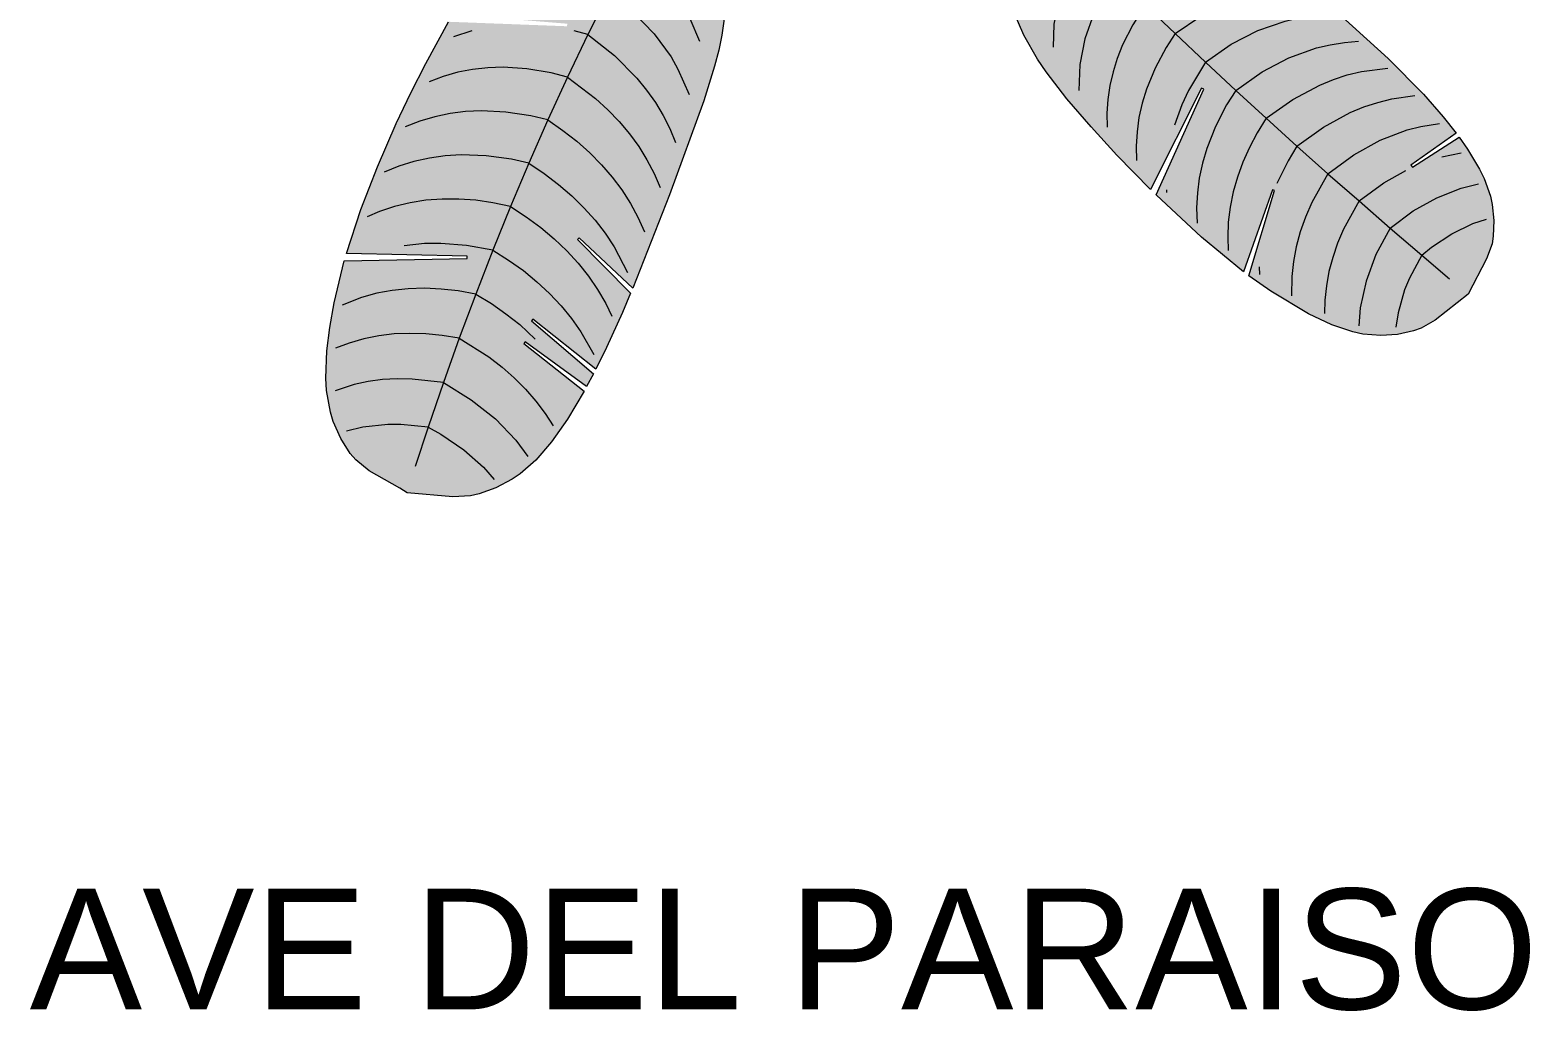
# Model space of a CAD drawing. Header units: metres. Extents: x 0 to 8.79, y -6.64 to 2.65.
# Drawn here: x 5.943 to 6.937, y -1.97 to -1.319 of the extents above; entities that cross this region are included whole.
import ezdxf
from ezdxf.enums import TextEntityAlignment as Align

# ---------------------------------------------------------------- set-up
doc = ezdxf.new("R2010")
doc.units = ezdxf.units.M
for name, color, linetype, lineweight, true_color in [('VEG-HOJAS', 117, 'Continuous', 18, 0x2e5e38), ('VEG-NERVIOS', 115, 'Continuous', 9, 0x528c5c), ('VEG-TEXTO', 47, 'Continuous', 18, 0x464646)]:
    doc.layers.add(name, color=color, linetype=linetype, lineweight=lineweight, true_color=true_color)
doc.layers.add('VEG-RELLENO', color=253, linetype='Continuous', true_color=0x96c896)
doc.styles.add('VEG', font='arial.ttf')

# ---------------------------------------------------------------- blocks, each defined once
blk = doc.blocks.new('VEG_Strelitzia_PLANTA')
at = {"layer": 'VEG-RELLENO', "true_color": 0x4b8252}
h = blk.add_hatch(color=105, dxfattribs=at)
h.dxf.hatch_style = 1
h.paths.add_polyline_path([(-0.2497, -0.582), (-0.2699, -0.5703), (-0.2795, -0.5639), (-0.2838, -0.5601), (-0.2875, -0.5557), (-0.2937, -0.5458), (-0.2964, -0.5404), (-0.3006, -0.5283), (-0.3021, -0.5215), (-0.3036, -0.5059), (-0.3035, -0.4971), (-0.3018, -0.4775), (-0.2982, -0.4558), (-0.2914, -0.4281), (-0.21, -0.4264), (-0.21, -0.4248), (-0.29, -0.4231), (-0.2805, -0.394), (-0.2632, -0.3512), (-0.2439, -0.31), (-0.2224, -0.2694), (-0.1437, -0.2724), (-0.1436, -0.2707), (-0.2195, -0.2645), (-0.209, -0.2468), (-0.1944, -0.2251), (-0.1873, -0.2158), (-0.1734, -0.2), (-0.1665, -0.1934), (-0.153, -0.1821), (-0.1398, -0.1732), (-0.1271, -0.1662), (-0.1142, -0.1618), (-0.102, -0.1594), (-0.0835, -0.1576), (-0.0806, -0.1578), (-0.0765, -0.1591), (-0.0695, -0.1624), (-0.0628, -0.1668), (-0.0594, -0.1698), (-0.0558, -0.1753), (-0.0513, -0.1838), (-0.0438, -0.2005), (-0.04, -0.2136), (-0.0382, -0.2277), (-0.0377, -0.243), (-0.0385, -0.2598), (-0.0411, -0.2783), (-0.0432, -0.2882), (-0.0459, -0.2988), (-0.0531, -0.3219), (-0.0759, -0.3843), (-0.1002, -0.4461), (-0.1357, -0.4128), (-0.1369, -0.4139), (-0.1016, -0.4495), (-0.1123, -0.4743), (-0.1246, -0.4998), (-0.1664, -0.4666), (-0.1674, -0.4678), (-0.1263, -0.503), (-0.1308, -0.5114), (-0.1714, -0.4817), (-0.1724, -0.4829), (-0.1324, -0.5145), (-0.1435, -0.533), (-0.154, -0.548), (-0.1644, -0.5602), (-0.1749, -0.5693), (-0.1855, -0.576), (-0.1964, -0.5807), (-0.2077, -0.5839), (-0.2136, -0.5845), (-0.2256, -0.5841)])
at = {"layer": 'VEG-RELLENO', "true_color": 0x4d8554}
h = blk.add_hatch(color=105, dxfattribs=at)
h.dxf.hatch_style = 1
h.paths.add_polyline_path([(0.4535, -0.4502), (0.4317, -0.4673), (0.4224, -0.4727), (0.4173, -0.4745), (0.4068, -0.4768), (0.3957, -0.4776), (0.3837, -0.4766), (0.3704, -0.4731), (0.3556, -0.4671), (0.3478, -0.4631), (0.3313, -0.4536), (0.3082, -0.4379), (0.3253, -0.3814), (0.3238, -0.3809), (0.3047, -0.4354), (0.2866, -0.4208), (0.2669, -0.4035), (0.2467, -0.3843), (0.2783, -0.3142), (0.2769, -0.3135), (0.243, -0.3807), (0.2207, -0.3578), (0.2036, -0.3392), (0.1876, -0.3206), (0.1739, -0.3027), (0.1682, -0.2943), (0.1591, -0.2784), (0.1526, -0.2635), (0.148, -0.2491), (0.1539, -0.2461), (0.1743, -0.2282), (0.1814, -0.2209), (0.187, -0.2132), (0.1933, -0.2012), (0.1959, -0.1928), (0.197, -0.1838), (0.1965, -0.1739), (0.1491, -0.1914), (0.1495, -0.1901), (0.1961, -0.1715), (0.1949, -0.1657), (0.2024, -0.1654), (0.2146, -0.1666), (0.2274, -0.1695), (0.241, -0.1738), (0.2555, -0.1799), (0.2711, -0.1883), (0.2794, -0.1935), (0.2971, -0.2061), (0.3346, -0.2359), (0.3821, -0.2766), (0.4006, -0.2937), (0.4168, -0.3098), (0.4308, -0.325), (0.4456, -0.3433), (0.4157, -0.3646), (0.4166, -0.3659), (0.4476, -0.3459), (0.4575, -0.3606), (0.4642, -0.3733), (0.4665, -0.3793), (0.4683, -0.385), (0.4703, -0.396), (0.4705, -0.4065), (0.4694, -0.4168), (0.4658, -0.4266)])
at = {"layer": 'VEG-HOJAS'}
for points in [[(-0.0385, -0.2598), (-0.0411, -0.2783), (-0.0432, -0.2882), (-0.0459, -0.2988), (-0.0531, -0.3219), (-0.0759, -0.3843), (-0.1002, -0.4461), (-0.1357, -0.4128), (-0.1369, -0.4139), (-0.1016, -0.4495), (-0.107, -0.4623), (-0.1175, -0.4855), (-0.1246, -0.4998), (-0.1664, -0.4666), (-0.1674, -0.4678), (-0.1263, -0.503), (-0.1308, -0.5114), (-0.1714, -0.4817), (-0.1724, -0.4829), (-0.1324, -0.5145), (-0.1435, -0.533), (-0.154, -0.548), (-0.1644, -0.5602), (-0.1749, -0.5693), (-0.1802, -0.5729), (-0.1909, -0.5785), (-0.202, -0.5826), (-0.2077, -0.5839), (-0.2195, -0.5845), (-0.2497, -0.582), (-0.2546, -0.5789), (-0.2749, -0.5673), (-0.2838, -0.5601), (-0.2875, -0.5557), (-0.2937, -0.5458), (-0.2987, -0.5346), (-0.3006, -0.5283), (-0.3031, -0.5141), (-0.3036, -0.5059), (-0.3029, -0.4876), (-0.301, -0.4722), (-0.2982, -0.4558), (-0.2914, -0.4281), (-0.21, -0.4264), (-0.21, -0.4248), (-0.29, -0.4231), (-0.2805, -0.394), (-0.2694, -0.3656), (-0.2569, -0.337), (-0.2472, -0.3166), (-0.2374, -0.2971), (-0.2224, -0.2694)], [(0.3627, -0.2596), (0.4006, -0.2937), (0.424, -0.3175), (0.4371, -0.3325), (0.4456, -0.3433), (0.4157, -0.3646), (0.4166, -0.3659), (0.4476, -0.3459), (0.4532, -0.3539), (0.4612, -0.3671), (0.4642, -0.3733), (0.4683, -0.385), (0.4695, -0.3906), (0.4706, -0.4013), (0.4702, -0.4117), (0.4694, -0.4168), (0.4658, -0.4266), (0.4535, -0.4502), (0.4317, -0.4673), (0.4224, -0.4727), (0.4173, -0.4745), (0.4068, -0.4768), (0.3957, -0.4776), (0.3837, -0.4766), (0.3772, -0.4752), (0.3632, -0.4704), (0.3478, -0.4631), (0.3227, -0.4481), (0.3082, -0.4379), (0.3253, -0.3814), (0.3238, -0.3809), (0.3047, -0.4354), (0.2768, -0.4124), (0.2467, -0.3843), (0.2783, -0.3142), (0.2769, -0.3135), (0.243, -0.3807), (0.2207, -0.3578), (0.2036, -0.3392), (0.1876, -0.3206), (0.1739, -0.3027), (0.1682, -0.2943), (0.1591, -0.2784), (0.1526, -0.2635)]]:
    blk.add_lwpolyline(points, dxfattribs=at)
at = {"layer": 'VEG-NERVIOS'}
for points in [[(-0.1019, -0.222), (-0.0877, -0.2338), (-0.0759, -0.2465), (-0.0663, -0.2602), (-0.0623, -0.2673), (-0.056, -0.2823)], [(0.2001, -0.2201), (0.1911, -0.2343), (0.1875, -0.2416), (0.1821, -0.2562), (0.179, -0.2711), (0.1784, -0.2862)], [(0.2197, -0.2393), (0.2096, -0.2556), (0.2055, -0.2639), (0.1995, -0.2807), (0.1961, -0.2977), (0.1955, -0.3149)], [(0.2594, -0.2773), (0.2763, -0.2658), (0.2935, -0.2571), (0.3111, -0.251), (0.32, -0.2491), (0.338, -0.2471)], [(-0.1161, -0.2499), (-0.13, -0.2779)], [(-0.1161, -0.2499), (-0.0998, -0.2631), (-0.086, -0.2774), (-0.0748, -0.2927), (-0.0702, -0.3008), (-0.0627, -0.3177)], [(0.2395, -0.2584), (0.2313, -0.2715), (0.2245, -0.2848), (0.221, -0.2937), (0.2182, -0.3027), (0.2161, -0.3117), (0.2147, -0.3209), (0.2141, -0.33), (0.2142, -0.3393)], [(0.2395, -0.2584), (0.2594, -0.2773)], [(0.2794, -0.2962), (0.2966, -0.2842), (0.3142, -0.2752), (0.3322, -0.2689), (0.3413, -0.2668), (0.3597, -0.2647)], [(-0.2069, -0.2755), (-0.2189, -0.2795)], [(-0.13, -0.2779), (-0.1434, -0.3061)], [(-0.13, -0.2779), (-0.1391, -0.2754)], [(-0.13, -0.2779), (-0.1123, -0.2917), (-0.0974, -0.3068), (-0.091, -0.3147), (-0.0852, -0.323), (-0.0801, -0.3315), (-0.0757, -0.3403), (-0.0719, -0.3494)], [(0.2594, -0.2773), (0.2535, -0.2864), (0.2462, -0.3002), (0.2404, -0.3141), (0.2375, -0.3235), (0.2354, -0.3329), (0.2341, -0.3424), (0.2335, -0.3519), (0.2337, -0.3615)], [(0.2594, -0.2773), (0.2794, -0.2962)], [(0.2995, -0.3149), (0.317, -0.3026), (0.3348, -0.2933), (0.353, -0.2868), (0.3622, -0.2846), (0.3716, -0.2831), (0.381, -0.2823)], [(0.2794, -0.2962), (0.2682, -0.315), (0.2638, -0.3244), (0.259, -0.338)], [(0.2794, -0.2962), (0.2995, -0.3149)], [(-0.1434, -0.3061), (-0.1543, -0.3033), (-0.1704, -0.3007), (-0.186, -0.2996), (-0.1963, -0.2999), (-0.2063, -0.301), (-0.2161, -0.3029), (-0.2258, -0.3057), (-0.2352, -0.3092)], [(-0.1434, -0.3061), (-0.1564, -0.3345)], [(-0.1434, -0.3061), (-0.1249, -0.3202), (-0.1167, -0.3278), (-0.1092, -0.3356), (-0.1024, -0.3438), (-0.0962, -0.3522), (-0.0908, -0.361), (-0.086, -0.37), (-0.082, -0.3794)], [(0.3198, -0.3334), (0.3373, -0.321), (0.3552, -0.3114), (0.3643, -0.3077), (0.3735, -0.3047), (0.3828, -0.3025), (0.4003, -0.3002)], [(0.2995, -0.3149), (0.2935, -0.3244), (0.2861, -0.3389), (0.2803, -0.3534), (0.2774, -0.3632), (0.2753, -0.3731), (0.2741, -0.3829), (0.2736, -0.3929), (0.2739, -0.4029)], [(0.2995, -0.3149), (0.3198, -0.3334)], [(0.3401, -0.3519), (0.3576, -0.3393), (0.3754, -0.3296), (0.3845, -0.3259), (0.3937, -0.3229), (0.403, -0.3205), (0.4182, -0.3184)], [(-0.1564, -0.3345), (-0.1677, -0.3318), (-0.1843, -0.3293), (-0.2005, -0.3284), (-0.211, -0.3289), (-0.2213, -0.3302), (-0.2314, -0.3324), (-0.2413, -0.3354), (-0.251, -0.3392)], [(-0.1564, -0.3345), (-0.169, -0.3631)], [(-0.1564, -0.3345), (-0.1465, -0.3415), (-0.1372, -0.3487), (-0.1287, -0.3563), (-0.1209, -0.3642), (-0.1138, -0.3725), (-0.1074, -0.381), (-0.1017, -0.3899), (-0.0967, -0.3991), (-0.0924, -0.4087)], [(0.3198, -0.3334), (0.3138, -0.3431), (0.3086, -0.3528), (0.3042, -0.3626), (0.3006, -0.3725), (0.2978, -0.3823), (0.2958, -0.3923), (0.2946, -0.4023), (0.2942, -0.4123), (0.2945, -0.4211)], [(0.3198, -0.3334), (0.3401, -0.3519)], [(0.3606, -0.3702), (0.3777, -0.3577), (0.3953, -0.348), (0.4132, -0.3412), (0.4223, -0.3389), (0.4345, -0.3369)], [(-0.169, -0.3631), (-0.1806, -0.3606), (-0.1974, -0.3583), (-0.2139, -0.3576), (-0.2245, -0.3583), (-0.235, -0.3598), (-0.2452, -0.3621), (-0.2553, -0.3653), (-0.2649, -0.3692)], [(0.3401, -0.3519), (0.3342, -0.3616), (0.3267, -0.3768)], [(0.3401, -0.3519), (0.3606, -0.3702)], [(0.4361, -0.359), (0.449, -0.3563)], [(-0.169, -0.3631), (-0.1812, -0.3919)], [(-0.169, -0.3631), (-0.1588, -0.37), (-0.1493, -0.3773), (-0.1405, -0.3849), (-0.1325, -0.3928), (-0.1251, -0.4011), (-0.1185, -0.4097), (-0.1126, -0.4186), (-0.1036, -0.4358)], [(0.3606, -0.3702), (0.3499, -0.3894), (0.3457, -0.3991), (0.3423, -0.4088), (0.3396, -0.4186), (0.3378, -0.4284), (0.3367, -0.4383), (0.3366, -0.4512)], [(0.3606, -0.3702), (0.3813, -0.3883)], [(0.3813, -0.3883), (0.3977, -0.3762), (0.4122, -0.368)], [(0.402, -0.4064), (0.4172, -0.3949), (0.4329, -0.3861), (0.449, -0.3797), (0.4604, -0.3769)], [(-0.1812, -0.3919), (-0.1929, -0.3895), (-0.2043, -0.3878), (-0.2155, -0.387), (-0.2265, -0.387), (-0.2373, -0.3878), (-0.2478, -0.3895), (-0.2581, -0.392), (-0.2681, -0.3953), (-0.2763, -0.3988)], [(0.2536, -0.3809), (0.2536, -0.3826)], [(-0.1812, -0.3919), (-0.193, -0.4209)], [(-0.1812, -0.3919), (-0.1708, -0.3987), (-0.1611, -0.4059), (-0.1522, -0.4134), (-0.1439, -0.4213), (-0.1364, -0.4295), (-0.1296, -0.4381), (-0.1235, -0.447), (-0.1181, -0.4563), (-0.114, -0.4646)], [(0.3813, -0.3883), (0.371, -0.407), (0.367, -0.4163), (0.3638, -0.4257), (0.3613, -0.4351), (0.3596, -0.4446), (0.3586, -0.4541), (0.3584, -0.463)], [(0.3813, -0.3883), (0.402, -0.4064)], [(0.402, -0.4064), (0.3925, -0.4238), (0.3859, -0.4414), (0.382, -0.4591), (0.3811, -0.4711)], [(0.402, -0.4064), (0.4228, -0.4243)], [(0.4228, -0.4243), (0.4294, -0.419), (0.4428, -0.41), (0.4566, -0.4033), (0.4657, -0.4003)], [(-0.193, -0.4209), (-0.2104, -0.4179), (-0.2273, -0.4165), (-0.2383, -0.4166), (-0.2516, -0.4181)], [(-0.193, -0.4209), (-0.2043, -0.45)], [(-0.193, -0.4209), (-0.1825, -0.4275), (-0.1727, -0.4345), (-0.1637, -0.4419), (-0.1553, -0.4497), (-0.1477, -0.4578), (-0.1407, -0.4663), (-0.1345, -0.4751), (-0.1259, -0.4902)], [(0.4228, -0.4243), (0.4147, -0.4395), (0.4115, -0.4472), (0.4071, -0.4625), (0.4056, -0.4721)], [(0.4228, -0.4243), (0.4412, -0.4399)], [(0.3151, -0.4319), (0.3153, -0.4371)], [(-0.2043, -0.45), (-0.2159, -0.448), (-0.2272, -0.4467), (-0.2383, -0.4462), (-0.2491, -0.4465), (-0.2596, -0.4476), (-0.2699, -0.4495), (-0.28, -0.4523), (-0.2928, -0.4573)], [(-0.2043, -0.45), (-0.2153, -0.4793)], [(-0.2043, -0.45), (-0.1939, -0.4564), (-0.1842, -0.4632), (-0.1751, -0.4703), (-0.1648, -0.4799)], [(-0.2153, -0.4793), (-0.2264, -0.4775), (-0.2373, -0.4764), (-0.248, -0.4761), (-0.2584, -0.4765), (-0.2686, -0.4778), (-0.2785, -0.4798), (-0.2881, -0.4825), (-0.2972, -0.486)], [(-0.2153, -0.4793), (-0.2257, -0.5088)], [(-0.2153, -0.4793), (-0.1956, -0.4917), (-0.1868, -0.4985), (-0.1787, -0.5056), (-0.1712, -0.5131), (-0.1644, -0.521), (-0.1582, -0.5292), (-0.153, -0.5374)], [(-0.2257, -0.5088), (-0.2464, -0.5064), (-0.2564, -0.5062), (-0.2661, -0.5067), (-0.2756, -0.508), (-0.2848, -0.51), (-0.2975, -0.5142)], [(-0.2257, -0.5088), (-0.2358, -0.5384)], [(-0.2257, -0.5088), (-0.2072, -0.5201), (-0.1912, -0.5329), (-0.1777, -0.547), (-0.1698, -0.5578)], [(-0.2358, -0.5384), (-0.2538, -0.5365), (-0.2625, -0.5365), (-0.2792, -0.5383), (-0.2899, -0.541)], [(-0.2358, -0.5384), (-0.2443, -0.5645)], [(-0.2358, -0.5384), (-0.2274, -0.543), (-0.2122, -0.5533), (-0.1992, -0.5649), (-0.192, -0.5731)]]:
    blk.add_lwpolyline(points, dxfattribs=at)

msp = doc.modelspace()

# ---------------------------------------------------------------- block references
msp.add_blockref('VEG_Strelitzia_PLANTA', (6.44264, -1.04421))

# ---------------------------------------------------------------- texts
at = {"layer": 'VEG-TEXTO', "style": 'VEG'}
msp.add_text('AVE DEL PARAISO', height=0.08, dxfattribs=at).set_placement((6.44264, -1.88871), align=Align.TOP_CENTER)

doc.saveas('drawing.dxf')
